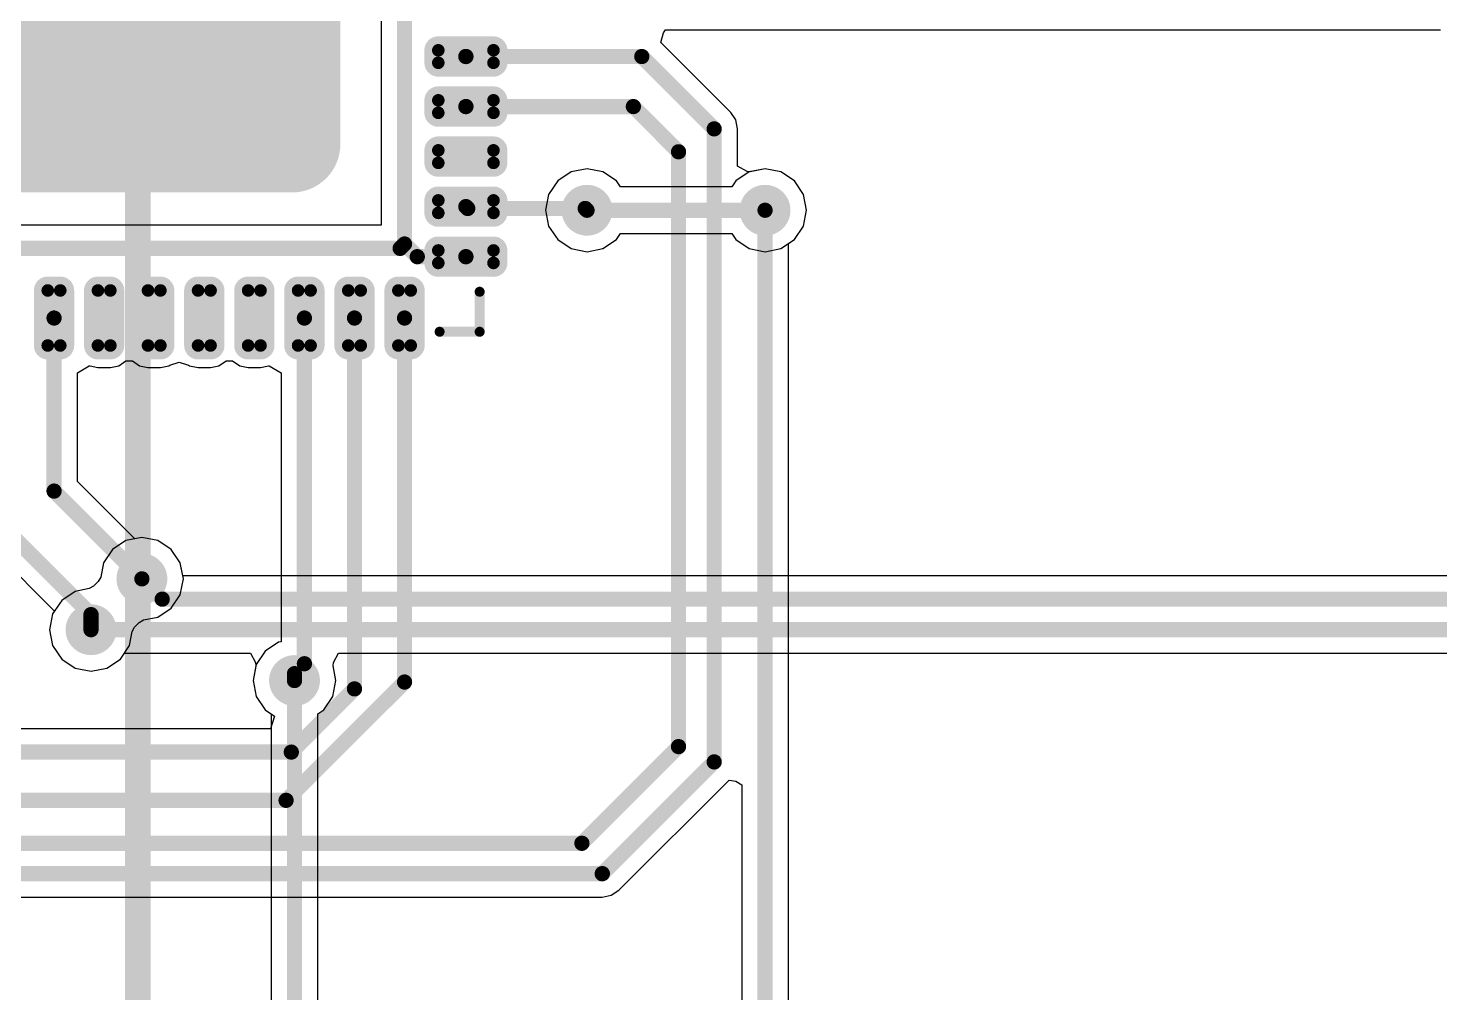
# Model space of a CAD drawing. Header units: millimetres. Extents: x -14 to 86, y -29 to 39.
# Drawn here: x 50.3 to 64.4, y 12.76 to 22.39 of the extents above; entities that cross this region are included whole.
import ezdxf

# ---------------------------------------------------------------- set-up
doc = ezdxf.new("R2010")
doc.units = ezdxf.units.MM
for name, color, linetype in [('BottomLayer', 5, 'Continuous'), ('MultiLayer', 9, 'Continuous'), ('TopLayer', 1, 'Continuous'), ('TopOverlay', 2, 'Continuous'), ('TopPaste', 8, 'Continuous'), ('TopSolder', 216, 'Continuous'), ('ViaHoleLayer', 16, 'Continuous')]:
    doc.layers.add(name, color=color, linetype=linetype)

# ---------------------------------------------------------------- blocks, each defined once
blk = doc.blocks.new('QFN_48_7X7_21')
at = {"layer": 'TopLayer'}
for points, const_width in [([(0.656, 3.638, 1), (0.719, 3.638, 1)], 0.0625), ([(0.781, 3.638, 1), (0.844, 3.638, 1)], 0.0625), ([(1.156, 3.638, 1), (1.219, 3.638, 1)], 0.0625), ([(1.281, 3.638, 1), (1.344, 3.638, 1)], 0.0625), ([(1.656, 3.638, 1), (1.719, 3.638, 1)], 0.0625), ([(1.781, 3.638, 1), (1.844, 3.638, 1)], 0.0625), ([(2.156, 3.638, 1), (2.219, 3.638, 1)], 0.0625), ([(2.281, 3.638, 1), (2.344, 3.638, 1)], 0.0625), ([(2.656, 3.638, 1), (2.719, 3.638, 1)], 0.0625), ([(2.781, 3.638, 1), (2.844, 3.638, 1)], 0.0625), ([(0.656, 3.087, 1), (0.719, 3.087, 1)], 0.0625), ([(0.781, 3.087, 1), (0.844, 3.087, 1)], 0.0625), ([(1.156, 3.087, 1), (1.219, 3.087, 1)], 0.0625), ([(1.281, 3.087, 1), (1.344, 3.087, 1)], 0.0625), ([(1.656, 3.087, 1), (1.719, 3.087, 1)], 0.0625), ([(1.781, 3.087, 1), (1.844, 3.087, 1)], 0.0625), ([(2.156, 3.087, 1), (2.219, 3.087, 1)], 0.0625), ([(2.281, 3.087, 1), (2.344, 3.087, 1)], 0.0625), ([(2.656, 3.087, 1), (2.719, 3.087, 1)], 0.0625), ([(2.781, 3.087, 1), (2.844, 3.087, 1)], 0.0625), ([(3.056, 2.812, 1), (3.119, 2.812, 1)], 0.0625), ([(3.606, 2.812, 1), (3.669, 2.812, 1)], 0.0625), ([(3.056, 2.688, 1), (3.119, 2.688, 1)], 0.0625), ([(3.606, 2.688, 1), (3.669, 2.688, 1)], 0.0625), ([(3.056, 2.312, 1), (3.119, 2.312, 1)], 0.0625), ([(3.606, 2.312, 1), (3.669, 2.312, 1)], 0.0625), ([(3.056, 2.188, 1), (3.119, 2.188, 1)], 0.0625), ([(3.606, 2.188, 1), (3.669, 2.188, 1)], 0.0625), ([(1.422, 1.626, 1), (1.829, 1.626, 1)], 0.406), ([(3.056, 1.812, 1), (3.119, 1.812, 1)], 0.0625), ([(3.606, 1.812, 1), (3.669, 1.812, 1)], 0.0625), ([(3.056, 1.687, 1), (3.119, 1.687, 1)], 0.0625), ([(3.606, 1.687, 1), (3.669, 1.687, 1)], 0.0625), ([(3.056, 1.312, 1), (3.119, 1.312, 1)], 0.0625), ([(3.606, 1.312, 1), (3.669, 1.312, 1)], 0.0625), ([(3.056, 1.188, 1), (3.119, 1.188, 1)], 0.0625), ([(3.606, 1.188, 1), (3.669, 1.188, 1)], 0.0625), ([(3.056, 0.813, 1), (3.119, 0.813, 1)], 0.0625), ([(3.606, 0.813, 1), (3.669, 0.813, 1)], 0.0625), ([(3.056, 0.688, 1), (3.119, 0.688, 1)], 0.0625), ([(3.606, 0.688, 1), (3.669, 0.688, 1)], 0.0625), ([(3.056, 0.312, 1), (3.119, 0.312, 1)], 0.0625), ([(3.606, 0.312, 1), (3.669, 0.312, 1)], 0.0625), ([(3.056, 0.188, 1), (3.119, 0.188, 1)], 0.0625), ([(3.606, 0.188, 1), (3.669, 0.188, 1)], 0.0625), ([(3.056, -0.188, 1), (3.119, -0.188, 1)], 0.0625), ([(3.606, -0.188, 1), (3.669, -0.188, 1)], 0.0625), ([(3.056, -0.312, 1), (3.119, -0.312, 1)], 0.0625), ([(3.606, -0.312, 1), (3.669, -0.312, 1)], 0.0625), ([(3.056, -0.688, 1), (3.119, -0.688, 1)], 0.0625), ([(3.606, -0.688, 1), (3.669, -0.688, 1)], 0.0625), ([(3.056, -0.813, 1), (3.119, -0.813, 1)], 0.0625), ([(3.606, -0.813, 1), (3.669, -0.813, 1)], 0.0625)]:
    blk.add_lwpolyline(points, format="xyb", close=True, dxfattribs=dict(at, const_width=const_width))
for points in [[(0.813, 3.025), (0.813, 3.7), (0.688, 3.025), (0.688, 3.7)], [(1.312, 3.025), (1.312, 3.7), (1.188, 3.025), (1.188, 3.7)], [(1.812, 3.025), (1.812, 3.7), (1.687, 3.025), (1.687, 3.7)], [(2.312, 3.025), (2.312, 3.7), (2.188, 3.025), (2.188, 3.7)], [(2.812, 3.025), (2.812, 3.7), (2.688, 3.025), (2.688, 3.7)], [(0.875, 3.087), (0.875, 3.638), (0.625, 3.087), (0.625, 3.638)], [(1.375, 3.087), (1.375, 3.638), (1.125, 3.087), (1.125, 3.638)], [(1.875, 3.087), (1.875, 3.638), (1.625, 3.087), (1.625, 3.638)], [(2.375, 3.087), (2.375, 3.638), (2.125, 3.087), (2.125, 3.638)], [(2.875, 3.087), (2.875, 3.638), (2.625, 3.087), (2.625, 3.638)], [(3.087, 2.625), (3.638, 2.625), (3.087, 2.875), (3.638, 2.875)], [(3.025, 2.688), (3.7, 2.688), (3.025, 2.812), (3.7, 2.812)], [(3.025, 2.188), (3.7, 2.188), (3.025, 2.312), (3.7, 2.312)], [(3.087, 2.125), (3.638, 2.125), (3.087, 2.375), (3.638, 2.375)], [(-1.626, -2.032), (1.626, -2.032), (-1.626, 2.032), (1.626, 2.032)], [(3.087, 1.625), (3.638, 1.625), (3.087, 1.875), (3.638, 1.875)], [(3.025, 1.687), (3.7, 1.687), (3.025, 1.812), (3.7, 1.812)], [(-2.032, -1.626), (2.032, -1.626), (-2.032, 1.626), (2.032, 1.626)], [(3.025, 1.188), (3.7, 1.188), (3.025, 1.312), (3.7, 1.312)], [(3.087, 1.125), (3.638, 1.125), (3.087, 1.375), (3.638, 1.375)], [(3.087, 0.625), (3.638, 0.625), (3.087, 0.875), (3.638, 0.875)], [(3.025, 0.688), (3.7, 0.688), (3.025, 0.813), (3.7, 0.813)], [(3.025, 0.188), (3.7, 0.188), (3.025, 0.312), (3.7, 0.312)], [(3.087, 0.125), (3.638, 0.125), (3.087, 0.375), (3.638, 0.375)], [(3.087, -0.375), (3.638, -0.375), (3.087, -0.125), (3.638, -0.125)], [(3.025, -0.312), (3.7, -0.312), (3.025, -0.188), (3.7, -0.188)], [(3.025, -0.813), (3.7, -0.813), (3.025, -0.688), (3.7, -0.688)], [(3.087, -0.875), (3.638, -0.875), (3.087, -0.625), (3.638, -0.625)]]:
    blk.add_solid(points, dxfattribs=at)
at = {"layer": 'TopOverlay', "const_width": 0.1}
for points in [[(3.5, 3.5), (3.1, 3.5)], [(3.5, 3.1), (3.5, 3.5)]]:
    blk.add_lwpolyline(points, dxfattribs=at)
at = {"layer": 'TopOverlay', "const_width": 0.05}
for points in [[(3.075, 3.5, 1), (3.125, 3.5, 1)], [(3.475, 3.5, 1), (3.525, 3.5, 1)], [(3.475, 3.5, 1), (3.525, 3.5, 1)], [(3.475, 3.1, 1), (3.525, 3.1, 1)]]:
    blk.add_lwpolyline(points, format="xyb", close=True, dxfattribs=at)
at = {"layer": 'TopPaste'}
for points, const_width in [([(0.656, 3.638, 1), (0.719, 3.638, 1)], 0.0625), ([(0.781, 3.638, 1), (0.844, 3.638, 1)], 0.0625), ([(1.156, 3.638, 1), (1.219, 3.638, 1)], 0.0625), ([(1.281, 3.638, 1), (1.344, 3.638, 1)], 0.0625), ([(1.656, 3.638, 1), (1.719, 3.638, 1)], 0.0625), ([(1.781, 3.638, 1), (1.844, 3.638, 1)], 0.0625), ([(2.156, 3.638, 1), (2.219, 3.638, 1)], 0.0625), ([(2.281, 3.638, 1), (2.344, 3.638, 1)], 0.0625), ([(2.656, 3.638, 1), (2.719, 3.638, 1)], 0.0625), ([(2.781, 3.638, 1), (2.844, 3.638, 1)], 0.0625), ([(0.656, 3.087, 1), (0.719, 3.087, 1)], 0.0625), ([(0.781, 3.087, 1), (0.844, 3.087, 1)], 0.0625), ([(1.156, 3.087, 1), (1.219, 3.087, 1)], 0.0625), ([(1.281, 3.087, 1), (1.344, 3.087, 1)], 0.0625), ([(1.656, 3.087, 1), (1.719, 3.087, 1)], 0.0625), ([(1.781, 3.087, 1), (1.844, 3.087, 1)], 0.0625), ([(2.156, 3.087, 1), (2.219, 3.087, 1)], 0.0625), ([(2.281, 3.087, 1), (2.344, 3.087, 1)], 0.0625), ([(2.656, 3.087, 1), (2.719, 3.087, 1)], 0.0625), ([(2.781, 3.087, 1), (2.844, 3.087, 1)], 0.0625), ([(3.056, 2.812, 1), (3.119, 2.812, 1)], 0.0625), ([(3.606, 2.812, 1), (3.669, 2.812, 1)], 0.0625), ([(3.056, 2.688, 1), (3.119, 2.688, 1)], 0.0625), ([(3.606, 2.688, 1), (3.669, 2.688, 1)], 0.0625), ([(3.056, 2.312, 1), (3.119, 2.312, 1)], 0.0625), ([(3.606, 2.312, 1), (3.669, 2.312, 1)], 0.0625), ([(3.056, 2.188, 1), (3.119, 2.188, 1)], 0.0625), ([(3.606, 2.188, 1), (3.669, 2.188, 1)], 0.0625), ([(1.422, 1.626, 1), (1.829, 1.626, 1)], 0.406), ([(3.056, 1.812, 1), (3.119, 1.812, 1)], 0.0625), ([(3.606, 1.812, 1), (3.669, 1.812, 1)], 0.0625), ([(3.056, 1.687, 1), (3.119, 1.687, 1)], 0.0625), ([(3.606, 1.687, 1), (3.669, 1.687, 1)], 0.0625), ([(3.056, 1.312, 1), (3.119, 1.312, 1)], 0.0625), ([(3.606, 1.312, 1), (3.669, 1.312, 1)], 0.0625), ([(3.056, 1.188, 1), (3.119, 1.188, 1)], 0.0625), ([(3.606, 1.188, 1), (3.669, 1.188, 1)], 0.0625), ([(3.056, 0.813, 1), (3.119, 0.813, 1)], 0.0625), ([(3.606, 0.813, 1), (3.669, 0.813, 1)], 0.0625), ([(3.056, 0.688, 1), (3.119, 0.688, 1)], 0.0625), ([(3.606, 0.688, 1), (3.669, 0.688, 1)], 0.0625), ([(3.056, 0.312, 1), (3.119, 0.312, 1)], 0.0625), ([(3.606, 0.312, 1), (3.669, 0.312, 1)], 0.0625), ([(3.056, 0.188, 1), (3.119, 0.188, 1)], 0.0625), ([(3.606, 0.188, 1), (3.669, 0.188, 1)], 0.0625), ([(3.056, -0.188, 1), (3.119, -0.188, 1)], 0.0625), ([(3.606, -0.188, 1), (3.669, -0.188, 1)], 0.0625), ([(3.056, -0.312, 1), (3.119, -0.312, 1)], 0.0625), ([(3.606, -0.312, 1), (3.669, -0.312, 1)], 0.0625), ([(3.056, -0.688, 1), (3.119, -0.688, 1)], 0.0625), ([(3.606, -0.688, 1), (3.669, -0.688, 1)], 0.0625), ([(3.056, -0.813, 1), (3.119, -0.813, 1)], 0.0625), ([(3.606, -0.813, 1), (3.669, -0.813, 1)], 0.0625)]:
    blk.add_lwpolyline(points, format="xyb", close=True, dxfattribs=dict(at, const_width=const_width))
for points in [[(0.813, 3.025), (0.813, 3.7), (0.688, 3.025), (0.688, 3.7)], [(1.312, 3.025), (1.312, 3.7), (1.188, 3.025), (1.188, 3.7)], [(1.812, 3.025), (1.812, 3.7), (1.687, 3.025), (1.687, 3.7)], [(2.312, 3.025), (2.312, 3.7), (2.188, 3.025), (2.188, 3.7)], [(2.812, 3.025), (2.812, 3.7), (2.688, 3.025), (2.688, 3.7)], [(0.875, 3.087), (0.875, 3.638), (0.625, 3.087), (0.625, 3.638)], [(1.375, 3.087), (1.375, 3.638), (1.125, 3.087), (1.125, 3.638)], [(1.875, 3.087), (1.875, 3.638), (1.625, 3.087), (1.625, 3.638)], [(2.375, 3.087), (2.375, 3.638), (2.125, 3.087), (2.125, 3.638)], [(2.875, 3.087), (2.875, 3.638), (2.625, 3.087), (2.625, 3.638)], [(3.087, 2.625), (3.638, 2.625), (3.087, 2.875), (3.638, 2.875)], [(3.025, 2.688), (3.7, 2.688), (3.025, 2.812), (3.7, 2.812)], [(3.025, 2.188), (3.7, 2.188), (3.025, 2.312), (3.7, 2.312)], [(3.087, 2.125), (3.638, 2.125), (3.087, 2.375), (3.638, 2.375)], [(-1.626, -2.032), (1.626, -2.032), (-1.626, 2.032), (1.626, 2.032)], [(3.087, 1.625), (3.638, 1.625), (3.087, 1.875), (3.638, 1.875)], [(3.025, 1.687), (3.7, 1.687), (3.025, 1.812), (3.7, 1.812)], [(-2.032, -1.626), (2.032, -1.626), (-2.032, 1.626), (2.032, 1.626)], [(3.025, 1.188), (3.7, 1.188), (3.025, 1.312), (3.7, 1.312)], [(3.087, 1.125), (3.638, 1.125), (3.087, 1.375), (3.638, 1.375)], [(3.087, 0.625), (3.638, 0.625), (3.087, 0.875), (3.638, 0.875)], [(3.025, 0.688), (3.7, 0.688), (3.025, 0.813), (3.7, 0.813)], [(3.025, 0.188), (3.7, 0.188), (3.025, 0.312), (3.7, 0.312)], [(3.087, 0.125), (3.638, 0.125), (3.087, 0.375), (3.638, 0.375)], [(3.087, -0.375), (3.638, -0.375), (3.087, -0.125), (3.638, -0.125)], [(3.025, -0.312), (3.7, -0.312), (3.025, -0.188), (3.7, -0.188)], [(3.025, -0.813), (3.7, -0.813), (3.025, -0.688), (3.7, -0.688)], [(3.087, -0.875), (3.638, -0.875), (3.087, -0.625), (3.638, -0.625)]]:
    blk.add_solid(points, dxfattribs=at)
at = {"layer": 'TopSolder'}
for points, const_width in [([(0.618, 3.638, 1), (0.757, 3.638, 1)], 0.139), ([(0.743, 3.638, 1), (0.882, 3.638, 1)], 0.139), ([(1.118, 3.638, 1), (1.257, 3.638, 1)], 0.139), ([(1.243, 3.638, 1), (1.382, 3.638, 1)], 0.139), ([(1.618, 3.638, 1), (1.757, 3.638, 1)], 0.139), ([(1.743, 3.638, 1), (1.882, 3.638, 1)], 0.139), ([(2.118, 3.638, 1), (2.257, 3.638, 1)], 0.139), ([(2.243, 3.638, 1), (2.382, 3.638, 1)], 0.139), ([(2.618, 3.638, 1), (2.757, 3.638, 1)], 0.139), ([(2.743, 3.638, 1), (2.882, 3.638, 1)], 0.139), ([(0.618, 3.087, 1), (0.757, 3.087, 1)], 0.139), ([(0.743, 3.087, 1), (0.882, 3.087, 1)], 0.139), ([(1.118, 3.087, 1), (1.257, 3.087, 1)], 0.139), ([(1.243, 3.087, 1), (1.382, 3.087, 1)], 0.139), ([(1.618, 3.087, 1), (1.757, 3.087, 1)], 0.139), ([(1.743, 3.087, 1), (1.882, 3.087, 1)], 0.139), ([(2.118, 3.087, 1), (2.257, 3.087, 1)], 0.139), ([(2.243, 3.087, 1), (2.382, 3.087, 1)], 0.139), ([(2.618, 3.087, 1), (2.757, 3.087, 1)], 0.139), ([(2.743, 3.087, 1), (2.882, 3.087, 1)], 0.139), ([(3.018, 2.812, 1), (3.157, 2.812, 1)], 0.139), ([(3.018, 2.688, 1), (3.157, 2.688, 1)], 0.139), ([(3.568, 2.812, 1), (3.707, 2.812, 1)], 0.139), ([(3.568, 2.688, 1), (3.707, 2.688, 1)], 0.139), ([(3.018, 2.312, 1), (3.157, 2.312, 1)], 0.139), ([(3.568, 2.312, 1), (3.707, 2.312, 1)], 0.139), ([(3.018, 2.188, 1), (3.157, 2.188, 1)], 0.139), ([(3.568, 2.188, 1), (3.707, 2.188, 1)], 0.139), ([(1.384, 1.626, 1), (1.867, 1.626, 1)], 0.483), ([(3.018, 1.812, 1), (3.157, 1.812, 1)], 0.139), ([(3.568, 1.812, 1), (3.707, 1.812, 1)], 0.139), ([(3.018, 1.687, 1), (3.157, 1.687, 1)], 0.139), ([(3.568, 1.687, 1), (3.707, 1.687, 1)], 0.139), ([(3.018, 1.312, 1), (3.157, 1.312, 1)], 0.139), ([(3.568, 1.312, 1), (3.707, 1.312, 1)], 0.139), ([(3.018, 1.188, 1), (3.157, 1.188, 1)], 0.139), ([(3.568, 1.188, 1), (3.707, 1.188, 1)], 0.139), ([(3.018, 0.813, 1), (3.157, 0.813, 1)], 0.139), ([(3.568, 0.813, 1), (3.707, 0.813, 1)], 0.139), ([(3.018, 0.688, 1), (3.157, 0.688, 1)], 0.139), ([(3.568, 0.688, 1), (3.707, 0.688, 1)], 0.139), ([(3.018, 0.312, 1), (3.157, 0.312, 1)], 0.139), ([(3.568, 0.312, 1), (3.707, 0.312, 1)], 0.139), ([(3.018, 0.188, 1), (3.157, 0.188, 1)], 0.139), ([(3.568, 0.188, 1), (3.707, 0.188, 1)], 0.139), ([(3.018, -0.188, 1), (3.157, -0.188, 1)], 0.139), ([(3.568, -0.188, 1), (3.707, -0.188, 1)], 0.139), ([(3.018, -0.312, 1), (3.157, -0.312, 1)], 0.139), ([(3.568, -0.312, 1), (3.707, -0.312, 1)], 0.139), ([(3.018, -0.688, 1), (3.157, -0.688, 1)], 0.139), ([(3.568, -0.688, 1), (3.707, -0.688, 1)], 0.139), ([(3.018, -0.813, 1), (3.157, -0.813, 1)], 0.139), ([(3.568, -0.813, 1), (3.707, -0.813, 1)], 0.139)]:
    blk.add_lwpolyline(points, format="xyb", close=True, dxfattribs=dict(at, const_width=const_width))
for points in [[(0.813, 2.949), (0.813, 3.776), (0.688, 2.949), (0.688, 3.776)], [(1.312, 2.949), (1.312, 3.776), (1.188, 2.949), (1.188, 3.776)], [(1.812, 2.949), (1.812, 3.776), (1.687, 2.949), (1.687, 3.776)], [(2.312, 2.949), (2.312, 3.776), (2.188, 2.949), (2.188, 3.776)], [(2.812, 2.949), (2.812, 3.776), (2.688, 2.949), (2.688, 3.776)], [(0.951, 3.087), (0.951, 3.638), (0.549, 3.087), (0.549, 3.638)], [(1.451, 3.087), (1.451, 3.638), (1.049, 3.087), (1.049, 3.638)], [(1.951, 3.087), (1.951, 3.638), (1.549, 3.087), (1.549, 3.638)], [(2.451, 3.087), (2.451, 3.638), (2.049, 3.087), (2.049, 3.638)], [(2.951, 3.087), (2.951, 3.638), (2.549, 3.087), (2.549, 3.638)], [(3.087, 2.549), (3.638, 2.549), (3.087, 2.951), (3.638, 2.951)], [(2.949, 2.688), (3.776, 2.688), (2.949, 2.812), (3.776, 2.812)], [(3.087, 2.049), (3.638, 2.049), (3.087, 2.451), (3.638, 2.451)], [(2.949, 2.188), (3.776, 2.188), (2.949, 2.312), (3.776, 2.312)], [(-1.626, -2.108), (1.626, -2.108), (-1.626, 2.108), (1.626, 2.108)], [(3.087, 1.549), (3.638, 1.549), (3.087, 1.951), (3.638, 1.951)], [(2.949, 1.687), (3.776, 1.687), (2.949, 1.812), (3.776, 1.812)], [(-2.108, -1.626), (2.108, -1.626), (-2.108, 1.626), (2.108, 1.626)], [(3.087, 1.049), (3.638, 1.049), (3.087, 1.451), (3.638, 1.451)], [(2.949, 1.188), (3.776, 1.188), (2.949, 1.312), (3.776, 1.312)], [(3.087, 0.549), (3.638, 0.549), (3.087, 0.951), (3.638, 0.951)], [(2.949, 0.688), (3.776, 0.688), (2.949, 0.813), (3.776, 0.813)], [(3.087, 0.049), (3.638, 0.049), (3.087, 0.451), (3.638, 0.451)], [(2.949, 0.188), (3.776, 0.188), (2.949, 0.312), (3.776, 0.312)], [(3.087, -0.451), (3.638, -0.451), (3.087, -0.049), (3.638, -0.049)], [(2.949, -0.312), (3.776, -0.312), (2.949, -0.188), (3.776, -0.188)], [(3.087, -0.951), (3.638, -0.951), (3.087, -0.549), (3.638, -0.549)], [(2.949, -0.813), (3.776, -0.813), (2.949, -0.688), (3.776, -0.688)]]:
    blk.add_solid(points, dxfattribs=at)
blk = doc.blocks.new('LCD_240_240_F_USH_154_33')
at = {"layer": 'TopOverlay', "const_width": 0.254}
blk.add_lwpolyline([(15.748, -17.018), (15.748, 16.764)], dxfattribs=at)

msp = doc.modelspace()

# ---------------------------------------------------------------- linework, layer by layer
at = {"layer": 'BottomLayer'}
for p, q in [((55.587, 20.867), (55.497, 20.733)), ((55.721, 20.957), (55.587, 20.867)), ((55.88, 20.988), (55.721, 20.957)), ((56.039, 20.957), (55.88, 20.988)), ((56.173, 20.867), (56.039, 20.957)), ((56.213, 20.807), (56.173, 20.867)), ((57.365, 20.867), (57.325, 20.807)), ((57.499, 20.957), (57.365, 20.867)), ((57.658, 20.988), (57.499, 20.957)), ((57.817, 20.957), (57.658, 20.988)), ((57.951, 20.867), (57.817, 20.957)), ((58.041, 20.733), (57.951, 20.867)), ((55.497, 20.733), (55.466, 20.574)), ((57.325, 20.807), (56.213, 20.807)), ((58.072, 20.574), (58.041, 20.733)), ((55.466, 20.574), (55.497, 20.415)), ((58.041, 20.415), (58.072, 20.574)), ((55.497, 20.415), (55.587, 20.281)), ((56.173, 20.281), (56.213, 20.341)), ((56.213, 20.341), (57.325, 20.341)), ((57.325, 20.341), (57.365, 20.281)), ((57.951, 20.281), (58.041, 20.415)), ((55.587, 20.281), (55.721, 20.191)), ((55.721, 20.191), (55.88, 20.16)), ((55.88, 20.16), (56.039, 20.191)), ((56.039, 20.191), (56.173, 20.281)), ((57.365, 20.281), (57.499, 20.191)), ((57.499, 20.191), (57.658, 20.16)), ((57.658, 20.16), (57.817, 20.191)), ((57.817, 20.191), (57.951, 20.281)), ((51.276, 17.274), (51.142, 17.184)), ((51.435, 17.305), (51.276, 17.274)), ((51.594, 17.274), (51.435, 17.305)), ((51.728, 17.184), (51.594, 17.274)), ((51.142, 17.184), (51.052, 17.05)), ((51.818, 17.05), (51.728, 17.184)), ((51.052, 17.05), (51.024, 16.908)), ((51.843, 16.921), (51.818, 17.05)), ((77.985, 16.921), (51.843, 16.921)), ((50.91, 16.794), (50.768, 16.766)), ((50.953, 16.818), (50.91, 16.794)), ((51, 16.865), (50.953, 16.818)), ((51.024, 16.908), (51, 16.865)), ((50.634, 16.676), (50.544, 16.542)), ((50.768, 16.766), (50.634, 16.676)), ((50.544, 16.542), (50.513, 16.383)), ((50.513, 16.383), (50.544, 16.224)), ((50.544, 16.224), (50.634, 16.09)), ((50.634, 16.09), (50.768, 16)), ((51.086, 16), (51.22, 16.09)), ((51.22, 16.09), (51.26, 16.15)), ((51.26, 16.15), (52.519, 16.15)), ((52.519, 16.15), (52.571, 16.054)), ((53.347, 16.054), (53.399, 16.15)), ((53.399, 16.15), (65.816, 16.15)), ((50.768, 16), (50.927, 15.969)), ((50.927, 15.969), (51.086, 16)), ((52.574, 16.023), (52.545, 15.875)), ((52.571, 16.054), (52.574, 16.023)), ((53.344, 16.023), (53.347, 16.054)), ((53.373, 15.875), (53.344, 16.023)), ((52.545, 15.875), (52.576, 15.716)), ((53.342, 15.716), (53.373, 15.875)), ((52.576, 15.716), (52.666, 15.582)), ((53.252, 15.582), (53.342, 15.716)), ((52.666, 15.582), (52.726, 15.542)), ((52.726, 15.542), (52.726, 4.923)), ((53.192, 15.542), (53.252, 15.582)), ((53.192, 4.826), (53.192, 15.542))]:
    msp.add_line(p, q, dxfattribs=at)
for points, const_width in [([(51.181, 21.717, 1), (51.435, 21.717, 1)], 0.254), ([(52.451, 21.717, 1), (52.705, 21.717, 1)], 0.254), ([(55.753, 20.574, 1), (56.007, 20.574, 1)], 0.254), ([(57.531, 20.574, 1), (57.785, 20.574, 1)], 0.254), ([(55.842, 20.574, 1), (55.918, 20.574, 1)], 0.0762), ([(57.62, 20.574, 1), (57.696, 20.574, 1)], 0.0762), ([(51.308, 16.891, 1), (51.562, 16.891, 1)], 0.254), ([(51.397, 16.891, 1), (51.473, 16.891, 1)], 0.0762), ([(50.8, 16.383, 1), (51.054, 16.383, 1)], 0.254), ([(51.6, 16.688, 1), (51.676, 16.688, 1)], 0.0762), ([(51.6, 16.688, 1), (51.676, 16.688, 1)], 0.0762), ([(50.889, 16.383, 1), (50.965, 16.383, 1)], 0.0762), ([(52.832, 15.875, 1), (53.086, 15.875, 1)], 0.254), ([(52.921, 15.875, 1), (52.997, 15.875, 1)], 0.0762)]:
    msp.add_lwpolyline(points, format="xyb", close=True, dxfattribs=dict(at, const_width=const_width))
at = {"layer": 'BottomLayer', "const_width": 0.152}
for points in [[(55.88, 20.574), (57.658, 20.574)], [(51.435, 16.891), (51.638, 16.688)], [(51.638, 16.688), (77.985, 16.688)], [(50.927, 16.383), (65.913, 16.383)], [(52.959, 4.826), (52.959, 15.875)]]:
    msp.add_lwpolyline(points, dxfattribs=at)
at = {"layer": 'MultiLayer', "const_width": 0.254}
for points in [[(51.181, 21.717, 1), (51.435, 21.717, 1)], [(52.451, 21.717, 1), (52.705, 21.717, 1)], [(55.753, 20.574, 1), (56.007, 20.574, 1)], [(57.531, 20.574, 1), (57.785, 20.574, 1)], [(51.308, 16.891, 1), (51.562, 16.891, 1)], [(50.8, 16.383, 1), (51.054, 16.383, 1)], [(52.832, 15.875, 1), (53.086, 15.875, 1)]]:
    msp.add_lwpolyline(points, format="xyb", close=True, dxfattribs=at)
at = {"layer": 'TopLayer'}
for p, q in [((53.825, 23.285), (53.825, 20.426)), ((56.616, 22.25), (56.644, 22.348)), ((56.644, 22.348), (56.664, 22.377)), ((56.664, 22.377), (64.402, 22.377)), ((57.315, 21.552), (56.616, 22.25)), ((57.365, 21.476), (57.315, 21.552)), ((57.383, 21.387), (57.365, 21.476)), ((57.383, 21.014), (57.383, 21.387)), ((57.479, 20.962), (57.383, 21.014)), ((57.51, 20.959), (57.479, 20.962)), ((57.658, 20.988), (57.51, 20.959)), ((57.817, 20.957), (57.658, 20.988)), ((57.951, 20.867), (57.817, 20.957)), ((58.041, 20.733), (57.951, 20.867)), ((58.072, 20.574), (58.041, 20.733)), ((58.041, 20.415), (58.072, 20.574)), ((53.825, 20.426), (49.347, 20.426)), ((57.951, 20.281), (58.041, 20.415)), ((57.891, 20.241), (57.951, 20.281)), ((57.891, 9.489), (57.891, 20.241)), ((51.204, 19.02), (51.275, 19.068)), ((51.275, 19.068), (51.341, 19.068)), ((51.341, 19.068), (51.412, 19.02)), ((51.715, 19.027), (51.808, 19.057)), ((51.808, 19.057), (51.901, 19.027)), ((52.204, 19.02), (52.275, 19.068)), ((52.275, 19.068), (52.341, 19.068)), ((52.341, 19.068), (52.412, 19.02)), ((50.791, 18.948), (50.91, 19.019)), ((50.791, 17.865), (50.791, 18.948)), ((50.91, 19.019), (50.918, 19.019)), ((50.918, 19.019), (50.996, 19.003)), ((50.996, 19.003), (51.12, 19.003)), ((51.12, 19.003), (51.204, 19.02)), ((51.412, 19.02), (51.496, 19.003)), ((51.496, 19.003), (51.62, 19.003)), ((51.62, 19.003), (51.704, 19.02)), ((51.704, 19.02), (51.715, 19.027)), ((51.901, 19.027), (51.912, 19.02)), ((51.912, 19.02), (51.996, 19.003)), ((51.996, 19.003), (52.121, 19.003)), ((52.121, 19.003), (52.204, 19.02)), ((52.412, 19.02), (52.496, 19.003)), ((52.496, 19.003), (52.62, 19.003)), ((52.62, 19.003), (52.698, 19.019)), ((52.698, 19.019), (52.706, 19.019)), ((52.706, 19.019), (52.825, 18.948)), ((52.825, 18.948), (52.825, 16.263)), ((51.364, 17.291), (50.791, 17.865)), ((49.893, 17.239), (50.563, 16.569)), ((51.435, 17.305), (51.364, 17.291)), ((51.594, 17.274), (51.435, 17.305)), ((51.728, 17.184), (51.594, 17.274)), ((51.818, 17.05), (51.728, 17.184)), ((51.849, 16.891), (51.818, 17.05)), ((51.818, 16.732), (51.849, 16.891)), ((51.728, 16.598), (51.818, 16.732)), ((50.544, 16.542), (50.513, 16.383)), ((50.563, 16.569), (50.544, 16.542)), ((51.452, 16.48), (51.594, 16.508)), ((51.594, 16.508), (51.728, 16.598)), ((50.513, 16.383), (50.544, 16.224)), ((51.31, 16.224), (51.338, 16.366)), ((51.338, 16.366), (51.362, 16.409)), ((51.362, 16.409), (51.409, 16.456)), ((51.409, 16.456), (51.452, 16.48)), ((50.544, 16.224), (50.634, 16.09)), ((51.22, 16.09), (51.31, 16.224)), ((52.8, 16.258), (52.666, 16.168)), ((52.825, 16.263), (52.8, 16.258)), ((50.634, 16.09), (50.768, 16)), ((51.086, 16), (51.22, 16.09)), ((52.666, 16.168), (52.576, 16.034)), ((50.768, 16), (50.927, 15.969)), ((50.927, 15.969), (51.086, 16)), ((52.576, 16.034), (52.545, 15.875)), ((52.545, 15.875), (52.576, 15.716)), ((52.576, 15.716), (52.666, 15.582)), ((52.666, 15.582), (52.758, 15.52)), ((52.758, 15.52), (52.72, 15.393)), ((52.72, 15.393), (46.688, 15.393)), ((56.197, 13.78), (57.298, 14.881)), ((57.298, 14.881), (57.366, 14.868)), ((57.366, 14.868), (57.425, 14.834)), ((57.425, 14.834), (57.425, 9.489)), ((48.124, 13.712), (56.032, 13.712)), ((56.032, 13.712), (56.122, 13.729)), ((56.122, 13.729), (56.197, 13.78))]:
    msp.add_line(p, q, dxfattribs=at)
at = {"layer": 'TopLayer', "const_width": 0.152}
for points in [[(54.058, 20.237), (54.058, 23.285)], [(54.671, 22.11), (56.427, 22.11)], [(56.427, 22.11), (57.15, 21.387)], [(54.671, 21.61), (56.343, 21.61)], [(56.343, 21.61), (56.794, 21.158)], [(57.15, 15.062), (57.15, 21.387)], [(56.794, 15.215), (56.794, 21.158)], [(54.671, 20.61), (54.689, 20.592)], [(54.689, 20.592), (55.862, 20.592)], [(55.862, 20.592), (55.88, 20.574)], [(57.658, 8.709), (57.658, 20.574)], [(54.014, 20.193), (54.058, 20.237)], [(54.058, 20.237), (54.185, 20.11)], [(49.251, 20.193), (54.014, 20.193)], [(54.185, 20.11), (54.671, 20.11)], [(50.558, 17.768), (50.558, 19.497)], [(53.058, 16.043), (53.058, 19.497)], [(53.558, 15.792), (53.558, 19.497)], [(54.058, 15.86), (54.058, 19.497)], [(50.558, 17.768), (51.435, 16.891)], [(50.058, 17.403), (50.927, 16.534)], [(50.927, 16.383), (50.927, 16.534)], [(52.959, 15.944), (53.058, 16.043)], [(52.875, 14.678), (54.058, 15.86)], [(52.959, 15.875), (52.959, 15.944)], [(52.927, 15.16), (53.558, 15.792)], [(46.355, 15.16), (52.927, 15.16)], [(55.829, 14.249), (56.794, 15.215)], [(56.032, 13.945), (57.15, 15.062)], [(45.299, 14.678), (52.875, 14.678)], [(37.845, 14.249), (55.829, 14.249)], [(37.719, 13.945), (56.032, 13.945)]]:
    msp.add_lwpolyline(points, dxfattribs=at)
at = {"layer": 'TopLayer'}
for points, const_width in [([(54.632, 22.11, 1), (54.709, 22.11, 1)], 0.0762), ([(56.389, 22.11, 1), (56.465, 22.11, 1)], 0.0762), ([(56.389, 22.11, 1), (56.465, 22.11, 1)], 0.0762), ([(51.181, 21.717, 1), (51.435, 21.717, 1)], 0.254), ([(52.451, 21.717, 1), (52.705, 21.717, 1)], 0.254), ([(54.632, 21.61, 1), (54.709, 21.61, 1)], 0.0762), ([(56.305, 21.61, 1), (56.381, 21.61, 1)], 0.0762), ([(56.305, 21.61, 1), (56.381, 21.61, 1)], 0.0762), ([(57.112, 21.387, 1), (57.188, 21.387, 1)], 0.0762), ([(57.112, 21.387, 1), (57.188, 21.387, 1)], 0.0762), ([(56.756, 21.158, 1), (56.832, 21.158, 1)], 0.0762), ([(56.756, 21.158, 1), (56.832, 21.158, 1)], 0.0762), ([(55.753, 20.574, 1), (56.007, 20.574, 1)], 0.254), ([(57.531, 20.574, 1), (57.785, 20.574, 1)], 0.254), ([(54.632, 20.61, 1), (54.709, 20.61, 1)], 0.0762), ([(54.65, 20.592, 1), (54.727, 20.592, 1)], 0.0762), ([(54.65, 20.592, 1), (54.727, 20.592, 1)], 0.0762), ([(55.824, 20.592, 1), (55.9, 20.592, 1)], 0.0762), ([(55.824, 20.592, 1), (55.9, 20.592, 1)], 0.0762), ([(55.842, 20.574, 1), (55.918, 20.574, 1)], 0.0762), ([(57.62, 20.574, 1), (57.696, 20.574, 1)], 0.0762), ([(54.02, 20.237, 1), (54.096, 20.237, 1)], 0.0762), ([(54.02, 20.237, 1), (54.096, 20.237, 1)], 0.0762), ([(54.02, 20.237, 1), (54.096, 20.237, 1)], 0.0762), ([(53.976, 20.193, 1), (54.052, 20.193, 1)], 0.0762), ([(53.976, 20.193, 1), (54.052, 20.193, 1)], 0.0762), ([(54.147, 20.11, 1), (54.223, 20.11, 1)], 0.0762), ([(54.147, 20.11, 1), (54.223, 20.11, 1)], 0.0762), ([(54.632, 20.11, 1), (54.709, 20.11, 1)], 0.0762), ([(50.52, 19.497, 1), (50.596, 19.497, 1)], 0.0762), ([(53.02, 19.497, 1), (53.096, 19.497, 1)], 0.0762), ([(53.52, 19.497, 1), (53.596, 19.497, 1)], 0.0762), ([(54.02, 19.497, 1), (54.096, 19.497, 1)], 0.0762), ([(50.52, 17.768, 1), (50.596, 17.768, 1)], 0.0762), ([(50.52, 17.768, 1), (50.596, 17.768, 1)], 0.0762), ([(51.308, 16.891, 1), (51.562, 16.891, 1)], 0.254), ([(51.397, 16.891, 1), (51.473, 16.891, 1)], 0.0762), ([(50.8, 16.383, 1), (51.054, 16.383, 1)], 0.254), ([(50.889, 16.534, 1), (50.965, 16.534, 1)], 0.0762), ([(50.889, 16.534, 1), (50.965, 16.534, 1)], 0.0762), ([(50.889, 16.383, 1), (50.965, 16.383, 1)], 0.0762), ([(52.832, 15.875, 1), (53.086, 15.875, 1)], 0.254), ([(53.02, 16.043, 1), (53.096, 16.043, 1)], 0.0762), ([(53.02, 16.043, 1), (53.096, 16.043, 1)], 0.0762), ([(52.921, 15.944, 1), (52.997, 15.944, 1)], 0.0762), ([(52.921, 15.944, 1), (52.997, 15.944, 1)], 0.0762), ([(52.921, 15.875, 1), (52.997, 15.875, 1)], 0.0762), ([(54.02, 15.86, 1), (54.096, 15.86, 1)], 0.0762), ([(54.02, 15.86, 1), (54.096, 15.86, 1)], 0.0762), ([(53.52, 15.792, 1), (53.596, 15.792, 1)], 0.0762), ([(53.52, 15.792, 1), (53.596, 15.792, 1)], 0.0762), ([(52.889, 15.16, 1), (52.965, 15.16, 1)], 0.0762), ([(52.889, 15.16, 1), (52.965, 15.16, 1)], 0.0762), ([(56.756, 15.215, 1), (56.832, 15.215, 1)], 0.0762), ([(56.756, 15.215, 1), (56.832, 15.215, 1)], 0.0762), ([(57.112, 15.062, 1), (57.188, 15.062, 1)], 0.0762), ([(57.112, 15.062, 1), (57.188, 15.062, 1)], 0.0762), ([(52.837, 14.678, 1), (52.913, 14.678, 1)], 0.0762), ([(52.837, 14.678, 1), (52.913, 14.678, 1)], 0.0762), ([(55.791, 14.249, 1), (55.867, 14.249, 1)], 0.0762), ([(55.791, 14.249, 1), (55.867, 14.249, 1)], 0.0762), ([(55.994, 13.945, 1), (56.071, 13.945, 1)], 0.0762), ([(55.994, 13.945, 1), (56.071, 13.945, 1)], 0.0762)]:
    msp.add_lwpolyline(points, format="xyb", close=True, dxfattribs=dict(at, const_width=const_width))
at = {"layer": 'ViaHoleLayer', "const_width": 0.127}
for points in [[(51.245, 21.717, 1), (51.371, 21.717, 1)], [(52.514, 21.717, 1), (52.641, 21.717, 1)], [(55.816, 20.574, 1), (55.944, 20.574, 1)], [(57.594, 20.574, 1), (57.721, 20.574, 1)], [(51.371, 16.891, 1), (51.498, 16.891, 1)], [(50.863, 16.383, 1), (50.99, 16.383, 1)], [(52.895, 15.875, 1), (53.022, 15.875, 1)]]:
    msp.add_lwpolyline(points, format="xyb", close=True, dxfattribs=at)

# ---------------------------------------------------------------- block references
msp.add_blockref('LCD_240_240_F_USH_154_33', (35.646, 16.486))
at = {"rotation": 270}
msp.add_blockref('QFN_48_7X7_21', (51.308, 22.86), dxfattribs=at)

doc.saveas('drawing.dxf')
